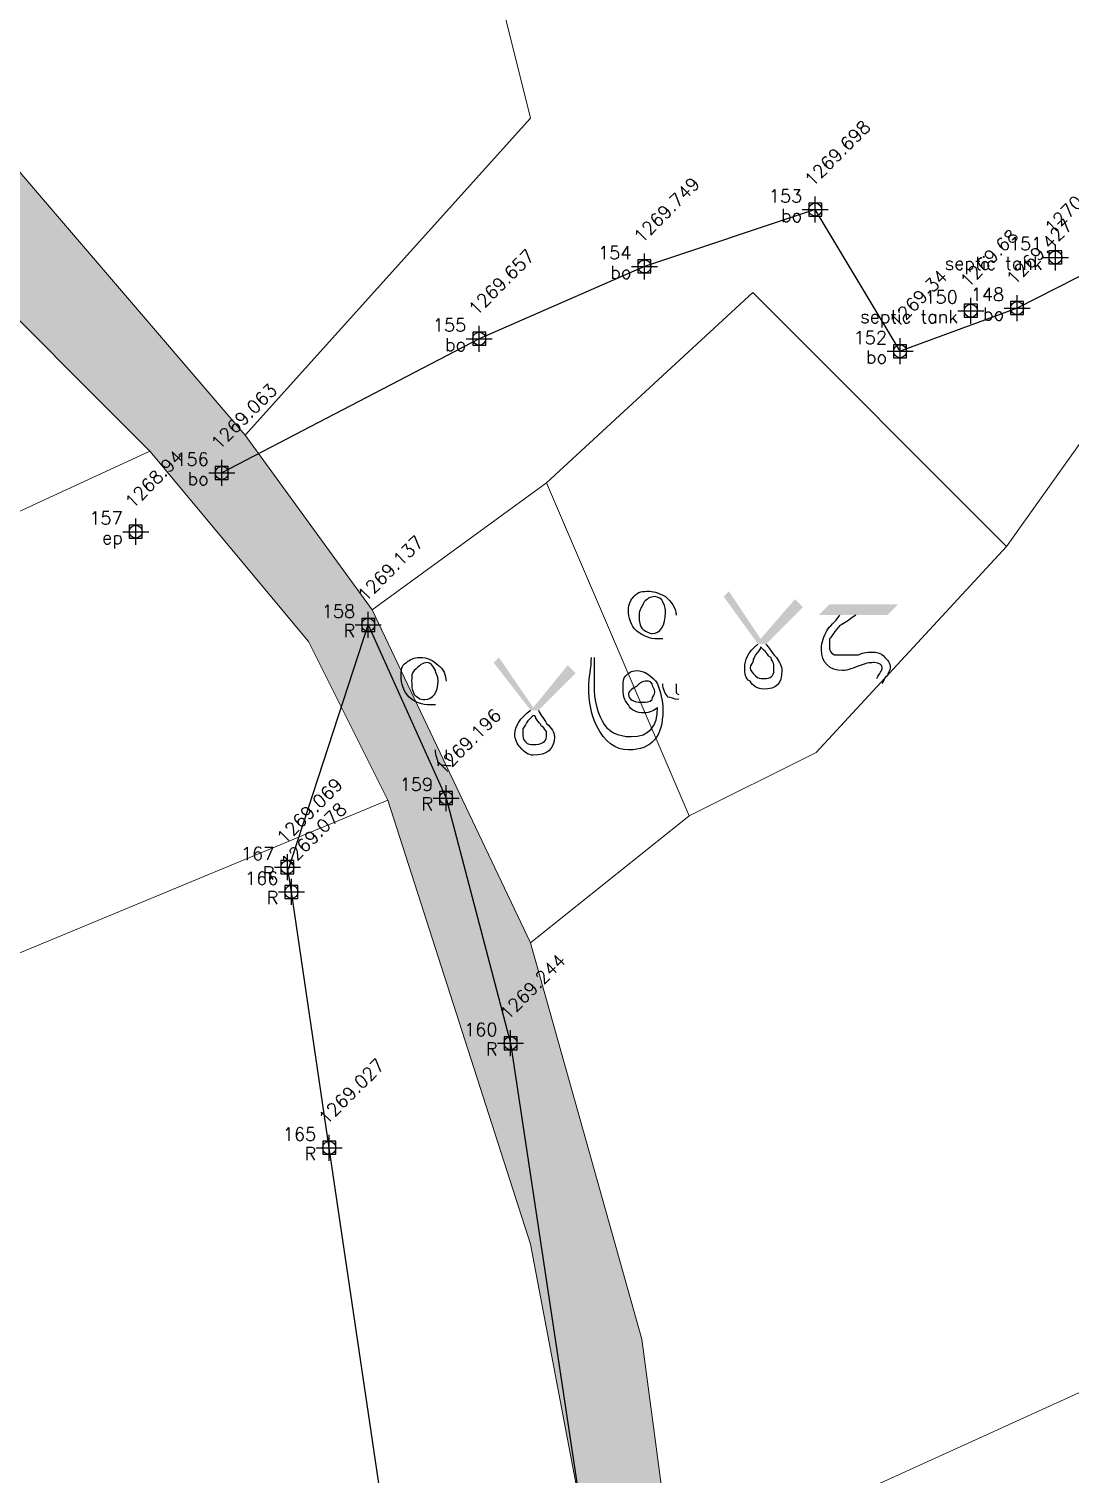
# Model space of a CAD drawing. Header units: metres. Extents: x 345912 to 349030, y 3061206 to 3061792.
# Drawn here: x 346768.41 to 346788.41, y 3061444.41 to 3061472.19 of the extents above; entities that cross this region are included whole.
import ezdxf
from ezdxf.enums import TextEntityAlignment as Align

# ---------------------------------------------------------------- set-up
doc = ezdxf.new("R2010")
doc.units = ezdxf.units.M
doc.header["$MEASUREMENT"] = 0
doc.header["$PDMODE"] = 98
doc.header["$PDSIZE"] = 0.25
for name, color, linetype in [('bo', 7, 'Continuous'), ('Boundary', 6, 'Continuous'), ('ep', 7, 'Continuous'), ('Features', 5, 'Continuous'), ('PDF4_Geometry', 7, 'Continuous'), ('PDF4_Solid Fills', 7, 'Continuous'), ('Points', 7, 'Continuous'), ('Points-ELV', 6, 'Continuous'), ('Points-NUM', 4, 'Continuous'), ('Points-TXT', 3, 'Continuous'), ('R', 1, 'Continuous'), ('septic tank', 7, 'Continuous')]:
    doc.layers.add(name, color=color, linetype=linetype)
doc.styles.add('romans', font='romans.shx')

# ---------------------------------------------------------------- blocks, each defined once
blk = doc.blocks.new('POINTS')
at = {"layer": 'Points'}
blk.add_line((0, 0), (0, 0), dxfattribs=at)
blk.add_point((0, 0), dxfattribs=at)
at = {"layer": 'Points-ELV', "style": 'romans'}
blk.add_attdef('ELEV', text='', height=1, rotation=45, dxfattribs=at).set_placement((0, 0), align=Align.BOTTOM_LEFT)
at = {"layer": 'Points-NUM', "style": 'romans'}
blk.add_attdef('PTNUM', text='', height=1, dxfattribs=at).set_placement((0, 0), align=Align.BOTTOM_RIGHT)
at = {"layer": 'Points-TXT', "style": 'romans'}
blk.add_attdef('DESC', text='', height=1, dxfattribs=at).set_placement((0, 0), align=Align.BOTTOM_RIGHT)
blk = doc.blocks.new('dh')
at = {"layer": 'Boundary'}
blk.add_lwpolyline([(346516.738, 3061347.562), (346524.534, 3061348.858), (346525.1, 3061345.528), (346527.758, 3061327.212), (346527.696, 3061312.309), (346525.966, 3061289.156), (346525.002, 3061286.964), (346523.124, 3061286.008), (346520.874, 3061285.18), (346519.244, 3061287.901), (346515.963, 3061286.81), (346512.788, 3061285.421), (346507.841, 3061282.842)], dxfattribs=at)
at = {"layer": 'R', "elevation": 1269.078}
blk.add_lwpolyline([(346509.12007, 3061275.22293), (346510.654, 3061279.921), (346512.152, 3061276.593), (346513.389, 3061271.881), (346516.723, 3061249.757)], dxfattribs=at)
at = {"layer": 'R'}
blk.add_lwpolyline([(346513.289, 3061248.921), (346511.578, 3061258.573), (346509.905, 3061269.87), (346509.179, 3061274.789), (346509.102, 3061275.264)], dxfattribs=at)
at = {"layer": 'bo', "linetype": 'Continuous'}
ref = blk.add_blockref('POINTS', (346519.244, 3061287.901, 1269.698), dxfattribs=at)
ref.add_attrib('PTNUM', '153', dxfattribs={"layer": 'Points-NUM', "height": 0.25, "style": 'romans'}).set_placement((346518.994, 3061287.9635, 1269.698), align=Align.BOTTOM_RIGHT)
ref.add_attrib('DESC', 'bo', dxfattribs={"layer": 'Points-TXT', "height": 0.25, "style": 'romans'}).set_placement((346518.994, 3061287.5885, 1269.698), align=Align.BOTTOM_RIGHT)
ref.add_attrib('ELEV', '1269.698', dxfattribs={"layer": 'Points-ELV', "height": 0.25, "rotation": 45, "style": 'romans'}).set_placement((346519.244, 3061288.276, 1269.698), align=Align.BOTTOM_LEFT)
ref = blk.add_blockref('POINTS', (346515.963, 3061286.81, 1269.749), dxfattribs=at)
ref.add_attrib('PTNUM', '154', dxfattribs={"layer": 'Points-NUM', "height": 0.25, "style": 'romans'}).set_placement((346515.713, 3061286.8725, 1269.749), align=Align.BOTTOM_RIGHT)
ref.add_attrib('DESC', 'bo', dxfattribs={"layer": 'Points-TXT', "height": 0.25, "style": 'romans'}).set_placement((346515.713, 3061286.4975, 1269.749), align=Align.BOTTOM_RIGHT)
ref.add_attrib('ELEV', '1269.749', dxfattribs={"layer": 'Points-ELV', "height": 0.25, "rotation": 45, "style": 'romans'}).set_placement((346515.963, 3061287.185, 1269.749), align=Align.BOTTOM_LEFT)
ref = blk.add_blockref('POINTS', (346523.124, 3061286.008, 1269.427), dxfattribs=at)
ref.add_attrib('PTNUM', '148', dxfattribs={"layer": 'Points-NUM', "height": 0.25, "style": 'romans'}).set_placement((346522.874, 3061286.0705, 1269.427), align=Align.BOTTOM_RIGHT)
ref.add_attrib('DESC', 'bo', dxfattribs={"layer": 'Points-TXT', "height": 0.25, "style": 'romans'}).set_placement((346522.874, 3061285.6955, 1269.427), align=Align.BOTTOM_RIGHT)
ref.add_attrib('ELEV', '1269.427', dxfattribs={"layer": 'Points-ELV', "height": 0.25, "rotation": 45, "style": 'romans'}).set_placement((346523.124, 3061286.383, 1269.427), align=Align.BOTTOM_LEFT)
ref = blk.add_blockref('POINTS', (346512.788, 3061285.421, 1269.657), dxfattribs=at)
ref.add_attrib('PTNUM', '155', dxfattribs={"layer": 'Points-NUM', "height": 0.25, "style": 'romans'}).set_placement((346512.538, 3061285.4835, 1269.657), align=Align.BOTTOM_RIGHT)
ref.add_attrib('DESC', 'bo', dxfattribs={"layer": 'Points-TXT', "height": 0.25, "style": 'romans'}).set_placement((346512.538, 3061285.1085, 1269.657), align=Align.BOTTOM_RIGHT)
ref.add_attrib('ELEV', '1269.657', dxfattribs={"layer": 'Points-ELV', "height": 0.25, "rotation": 45, "style": 'romans'}).set_placement((346512.788, 3061285.796, 1269.657), align=Align.BOTTOM_LEFT)
ref = blk.add_blockref('POINTS', (346520.874, 3061285.18, 1269.34), dxfattribs=at)
ref.add_attrib('PTNUM', '152', dxfattribs={"layer": 'Points-NUM', "height": 0.25, "style": 'romans'}).set_placement((346520.624, 3061285.2425, 1269.34), align=Align.BOTTOM_RIGHT)
ref.add_attrib('DESC', 'bo', dxfattribs={"layer": 'Points-TXT', "height": 0.25, "style": 'romans'}).set_placement((346520.624, 3061284.8675, 1269.34), align=Align.BOTTOM_RIGHT)
ref.add_attrib('ELEV', '1269.34', dxfattribs={"layer": 'Points-ELV', "height": 0.25, "rotation": 45, "style": 'romans'}).set_placement((346520.874, 3061285.555, 1269.34), align=Align.BOTTOM_LEFT)
ref = blk.add_blockref('POINTS', (346507.841, 3061282.842, 1269.063), dxfattribs=at)
ref.add_attrib('PTNUM', '156', dxfattribs={"layer": 'Points-NUM', "height": 0.25, "style": 'romans'}).set_placement((346507.591, 3061282.9045, 1269.063), align=Align.BOTTOM_RIGHT)
ref.add_attrib('DESC', 'bo', dxfattribs={"layer": 'Points-TXT', "height": 0.25, "style": 'romans'}).set_placement((346507.591, 3061282.5295, 1269.063), align=Align.BOTTOM_RIGHT)
ref.add_attrib('ELEV', '1269.063', dxfattribs={"layer": 'Points-ELV', "height": 0.25, "rotation": 45, "style": 'romans'}).set_placement((346507.841, 3061283.217, 1269.063), align=Align.BOTTOM_LEFT)
at = {"layer": 'ep', "linetype": 'Continuous'}
ref = blk.add_blockref('POINTS', (346506.187, 3061281.712, 1268.94), dxfattribs=at)
ref.add_attrib('PTNUM', '157', dxfattribs={"layer": 'Points-NUM', "height": 0.25, "style": 'romans'}).set_placement((346505.937, 3061281.7745, 1268.94), align=Align.BOTTOM_RIGHT)
ref.add_attrib('DESC', 'ep', dxfattribs={"layer": 'Points-TXT', "height": 0.25, "style": 'romans'}).set_placement((346505.937, 3061281.3995, 1268.94), align=Align.BOTTOM_RIGHT)
ref.add_attrib('ELEV', '1268.94', dxfattribs={"layer": 'Points-ELV', "height": 0.25, "rotation": 45, "style": 'romans'}).set_placement((346506.187, 3061282.087, 1268.94), align=Align.BOTTOM_LEFT)
at = {"layer": 'R', "linetype": 'Continuous'}
ref = blk.add_blockref('POINTS', (346510.654, 3061279.921, 1269.137), dxfattribs=at)
ref.add_attrib('PTNUM', '158', dxfattribs={"layer": 'Points-NUM', "height": 0.25, "style": 'romans'}).set_placement((346510.404, 3061279.9835, 1269.137), align=Align.BOTTOM_RIGHT)
ref.add_attrib('DESC', 'R', dxfattribs={"layer": 'Points-TXT', "height": 0.25, "style": 'romans'}).set_placement((346510.404, 3061279.6085, 1269.137), align=Align.BOTTOM_RIGHT)
ref.add_attrib('ELEV', '1269.137', dxfattribs={"layer": 'Points-ELV', "height": 0.25, "rotation": 45, "style": 'romans'}).set_placement((346510.654, 3061280.296, 1269.137), align=Align.BOTTOM_LEFT)
ref = blk.add_blockref('POINTS', (346512.152, 3061276.593, 1269.196), dxfattribs=at)
ref.add_attrib('PTNUM', '159', dxfattribs={"layer": 'Points-NUM', "height": 0.25, "style": 'romans'}).set_placement((346511.902, 3061276.6555, 1269.196), align=Align.BOTTOM_RIGHT)
ref.add_attrib('DESC', 'R', dxfattribs={"layer": 'Points-TXT', "height": 0.25, "style": 'romans'}).set_placement((346511.902, 3061276.2805, 1269.196), align=Align.BOTTOM_RIGHT)
ref.add_attrib('ELEV', '1269.196', dxfattribs={"layer": 'Points-ELV', "height": 0.25, "rotation": 45, "style": 'romans'}).set_placement((346512.152, 3061276.968, 1269.196), align=Align.BOTTOM_LEFT)
ref = blk.add_blockref('POINTS', (346509.102, 3061275.264, 1269.069), dxfattribs=at)
ref.add_attrib('PTNUM', '167', dxfattribs={"layer": 'Points-NUM', "height": 0.25, "style": 'romans'}).set_placement((346508.852, 3061275.3265, 1269.069), align=Align.BOTTOM_RIGHT)
ref.add_attrib('DESC', 'R', dxfattribs={"layer": 'Points-TXT', "height": 0.25, "style": 'romans'}).set_placement((346508.852, 3061274.9515, 1269.069), align=Align.BOTTOM_RIGHT)
ref.add_attrib('ELEV', '1269.069', dxfattribs={"layer": 'Points-ELV', "height": 0.25, "rotation": 45, "style": 'romans'}).set_placement((346509.102, 3061275.639, 1269.069), align=Align.BOTTOM_LEFT)
ref = blk.add_blockref('POINTS', (346509.179, 3061274.789, 1269.078), dxfattribs=at)
ref.add_attrib('PTNUM', '166', dxfattribs={"layer": 'Points-NUM', "height": 0.25, "style": 'romans'}).set_placement((346508.929, 3061274.8515, 1269.078), align=Align.BOTTOM_RIGHT)
ref.add_attrib('DESC', 'R', dxfattribs={"layer": 'Points-TXT', "height": 0.25, "style": 'romans'}).set_placement((346508.929, 3061274.4765, 1269.078), align=Align.BOTTOM_RIGHT)
ref.add_attrib('ELEV', '1269.078', dxfattribs={"layer": 'Points-ELV', "height": 0.25, "rotation": 45, "style": 'romans'}).set_placement((346509.179, 3061275.164, 1269.078), align=Align.BOTTOM_LEFT)
ref = blk.add_blockref('POINTS', (346513.389, 3061271.881, 1269.244), dxfattribs=at)
ref.add_attrib('PTNUM', '160', dxfattribs={"layer": 'Points-NUM', "height": 0.25, "style": 'romans'}).set_placement((346513.139, 3061271.9435, 1269.244), align=Align.BOTTOM_RIGHT)
ref.add_attrib('DESC', 'R', dxfattribs={"layer": 'Points-TXT', "height": 0.25, "style": 'romans'}).set_placement((346513.139, 3061271.5685, 1269.244), align=Align.BOTTOM_RIGHT)
ref.add_attrib('ELEV', '1269.244', dxfattribs={"layer": 'Points-ELV', "height": 0.25, "rotation": 45, "style": 'romans'}).set_placement((346513.389, 3061272.256, 1269.244), align=Align.BOTTOM_LEFT)
ref = blk.add_blockref('POINTS', (346509.905, 3061269.87, 1269.027), dxfattribs=at)
ref.add_attrib('PTNUM', '165', dxfattribs={"layer": 'Points-NUM', "height": 0.25, "style": 'romans'}).set_placement((346509.655, 3061269.9325, 1269.027), align=Align.BOTTOM_RIGHT)
ref.add_attrib('DESC', 'R', dxfattribs={"layer": 'Points-TXT', "height": 0.25, "style": 'romans'}).set_placement((346509.655, 3061269.5575, 1269.027), align=Align.BOTTOM_RIGHT)
ref.add_attrib('ELEV', '1269.027', dxfattribs={"layer": 'Points-ELV', "height": 0.25, "rotation": 45, "style": 'romans'}).set_placement((346509.905, 3061270.245, 1269.027), align=Align.BOTTOM_LEFT)
at = {"layer": 'septic tank', "linetype": 'Continuous'}
ref = blk.add_blockref('POINTS', (346523.858, 3061286.984, 1270.091), dxfattribs=at)
ref.add_attrib('PTNUM', '151', dxfattribs={"layer": 'Points-NUM', "height": 0.25, "style": 'romans'}).set_placement((346523.608, 3061287.0465, 1270.091), align=Align.BOTTOM_RIGHT)
ref.add_attrib('DESC', 'septic tank', dxfattribs={"layer": 'Points-TXT', "height": 0.25, "style": 'romans'}).set_placement((346523.608, 3061286.6715, 1270.091), align=Align.BOTTOM_RIGHT)
ref.add_attrib('ELEV', '1270.091', dxfattribs={"layer": 'Points-ELV', "height": 0.25, "rotation": 45, "style": 'romans'}).set_placement((346523.858, 3061287.359, 1270.091), align=Align.BOTTOM_LEFT)
ref = blk.add_blockref('POINTS', (346522.234, 3061285.959, 1269.68), dxfattribs=at)
ref.add_attrib('PTNUM', '150', dxfattribs={"layer": 'Points-NUM', "height": 0.25, "style": 'romans'}).set_placement((346521.984, 3061286.0215, 1269.68), align=Align.BOTTOM_RIGHT)
ref.add_attrib('DESC', 'septic tank', dxfattribs={"layer": 'Points-TXT', "height": 0.25, "style": 'romans'}).set_placement((346521.984, 3061285.6465, 1269.68), align=Align.BOTTOM_RIGHT)
ref.add_attrib('ELEV', '1269.68', dxfattribs={"layer": 'Points-ELV', "height": 0.25, "rotation": 45, "style": 'romans'}).set_placement((346522.234, 3061286.334, 1269.68), align=Align.BOTTOM_LEFT)

msp = doc.modelspace()

# ---------------------------------------------------------------- hatches: boundary and pattern name
at = {"layer": 'PDF4_Solid Fills', "true_color": 0xc3c3c3, "transparency": 33554531}
h = msp.add_hatch(color=9, dxfattribs=at)
h.paths.add_polyline_path([(346861.86867, 3061355.56042), (346855.77267, 3061355.25562), (346854.85827, 3061364.39962), (346853.94387, 3061369.58122), (346859.73507, 3061370.80042), (346860.03987, 3061370.80042), (346860.95427, 3061365.61882), (346861.25907, 3061361.65642)], flags=0)
h.paths.add_polyline_path([(346864.00227, 3061332.39562), (346857.60147, 3061332.09083), (346856.68707, 3061342.14922), (346863.08787, 3061342.14922)], flags=0)
h.paths.add_polyline_path([(346838.09427, 3061366.83802), (346831.99827, 3061365.61882), (346831.08387, 3061365.31402), (346823.46387, 3061364.09482), (346814.01507, 3061362.26602), (346813.71028, 3061362.26602), (346791.45988, 3061357.99882), (346792.37427, 3061364.09482), (346811.27187, 3061367.75243), (346820.72067, 3061369.27642), (346829.55987, 3061371.10522), (346838.70387, 3061372.62922)], flags=0)
h.paths.add_polyline_path([(346867.65987, 3061372.32442), (346864.30707, 3061371.71482), (346864.30707, 3061372.01962), (346864.00227, 3061374.76282), (346867.35507, 3061375.37243)], flags=0)
h.paths.add_polyline_path([(346853.94387, 3061369.58122), (346845.71427, 3061368.05722), (346845.40947, 3061368.05722), (346845.10467, 3061368.05722), (346844.49507, 3061367.75243), (346838.09427, 3061366.83802), (346838.70387, 3061372.62922), (346849.06707, 3061374.76282), (346849.37187, 3061374.76282), (346849.67667, 3061375.06762), (346849.98147, 3061375.06762), (346850.28627, 3061375.06762), (346852.72467, 3061375.67722)], flags=0)
h.paths.add_polyline_path([(346859.73507, 3061370.80042), (346853.94387, 3061369.58122), (346852.72467, 3061375.67722), (346856.99187, 3061376.59162), (346858.82067, 3061376.89642), (346859.43027, 3061371.10522)], flags=0)
h.paths.add_polyline_path([(346864.00227, 3061374.76282), (346864.30707, 3061372.01962), (346864.30707, 3061371.71482), (346859.73507, 3061370.80042), (346859.43027, 3061371.10522), (346858.82067, 3061376.89642), (346860.95427, 3061377.20123), (346863.69747, 3061377.50603), (346863.69747, 3061376.89642)], flags=0)
h.paths.add_polyline_path([(346867.35507, 3061375.37243), (346864.00227, 3061374.76282), (346863.69747, 3061376.89642), (346863.69747, 3061377.50603), (346867.05027, 3061378.11562)], flags=0)
h.paths.add_polyline_path([(346956.05188, 3061317.15562), (346955.13748, 3061318.37482), (346952.39427, 3061320.81322), (346949.95587, 3061321.11802), (346943.85987, 3061323.25162), (346934.71587, 3061325.99482), (346928.01028, 3061327.51882), (346922.82867, 3061327.51882), (346919.78067, 3061327.21402), (346917.64707, 3061326.29962), (346909.41747, 3061322.03243), (346903.32147, 3061317.76522), (346901.18787, 3061317.15562), (346787.49747, 3061317.15562), (346787.19267, 3061318.37482), (346787.19267, 3061320.50842), (346788.10707, 3061333.91962), (346788.41187, 3061335.74842), (346788.41187, 3061342.14922), (346788.71668, 3061350.37882), (346789.63107, 3061357.08442), (346790.54547, 3061360.74202), (346790.54547, 3061366.22842), (346791.45988, 3061369.58122), (346794.50787, 3061379.03002), (346793.89827, 3061382.07802), (346793.59348, 3061382.99243), (346790.54547, 3061391.83162), (346787.19267, 3061402.80443), (346782.92547, 3061416.52042), (346782.92547, 3061419.87322), (346782.92547, 3061427.18843), (346780.18227, 3061437.55162), (346778.04867, 3061448.82923), (346775.30547, 3061457.36363), (346773.78147, 3061460.41162), (346770.73347, 3061464.06923), (346767.07587, 3061467.72682), (346763.11347, 3061473.51802), (346756.40787, 3061482.66203), (346754.88388, 3061486.31962), (346748.78787, 3061488.45322), (346744.82547, 3061489.36763), (346745.73987, 3061490.58682), (346754.57907, 3061487.84363), (346755.18867, 3061488.75802), (346754.57907, 3061494.24442), (346751.22627, 3061506.13162), (346747.56867, 3061512.83722), (346749.39748, 3061514.05643), (346753.35987, 3061506.43643), (346754.57907, 3061501.86442), (346756.71267, 3061492.72042), (346757.32227, 3061484.79563), (346760.37028, 3061481.13802), (346761.89427, 3061478.39483), (346767.07587, 3061470.77483), (346772.56227, 3061464.37402), (346775.00067, 3061461.02123), (346778.04867, 3061454.62042), (346780.18227, 3061447.00042), (346780.79187, 3061442.42843), (346784.44948, 3061428.10282), (346785.05907, 3061419.87322), (346785.36387, 3061417.13002), (346789.93587, 3061400.67083), (346795.11747, 3061386.04042), (346796.03187, 3061382.07802), (346795.42227, 3061375.67722), (346792.67907, 3061367.14282), (346792.37427, 3061364.09482), (346791.45988, 3061357.99882), (346791.15507, 3061353.73162), (346790.24067, 3061345.19722), (346789.93587, 3061333.61482), (346789.93587, 3061332.70042), (346789.63107, 3061331.48123), (346789.32628, 3061325.69002), (346789.02147, 3061321.42283), (346789.32628, 3061318.98443), (346789.63107, 3061317.15562), (346895.09187, 3061317.15562), (346896.00627, 3061317.46042), (346900.57827, 3061318.67962), (346905.45507, 3061320.81322), (346908.80787, 3061323.25162), (346916.12308, 3061327.21402), (346916.73267, 3061327.51882), (346917.64707, 3061327.82362), (346920.69507, 3061328.73802), (346927.70547, 3061328.73802), (346936.23988, 3061326.90923), (346946.29828, 3061324.16603), (346948.12707, 3061323.25162), (346949.04147, 3061322.94682), (346955.13748, 3061320.50842), (346957.57587, 3061318.37482), (346957.88067, 3061318.07002), (346958.49028, 3061317.15562)], flags=0)
h.paths.add_polyline_path([(346863.08787, 3061342.14922), (346856.68707, 3061342.14922), (346855.77267, 3061355.25562), (346861.86867, 3061355.56042), (346862.17347, 3061353.73162), (346862.78307, 3061343.97802)], flags=0)
h = msp.add_hatch(color=9, dxfattribs=at)
h.paths.add_polyline_path([(346861.86867, 3061355.56042), (346855.77267, 3061355.25562), (346854.85827, 3061364.39962), (346853.94387, 3061369.58122), (346859.73507, 3061370.80042), (346860.03987, 3061370.80042), (346860.95427, 3061365.61882), (346861.25907, 3061361.65642)], flags=0)
h.paths.add_polyline_path([(346864.00227, 3061332.39562), (346857.60147, 3061332.09083), (346856.68707, 3061342.14922), (346863.08787, 3061342.14922)], flags=0)
h.paths.add_polyline_path([(346838.09427, 3061366.83802), (346831.99827, 3061365.61882), (346831.08387, 3061365.31402), (346823.46387, 3061364.09482), (346814.01507, 3061362.26602), (346813.71028, 3061362.26602), (346791.45988, 3061357.99882), (346792.37427, 3061364.09482), (346811.27187, 3061367.75243), (346820.72067, 3061369.27642), (346829.55987, 3061371.10522), (346838.70387, 3061372.62922)], flags=0)
h.paths.add_polyline_path([(346867.65987, 3061372.32442), (346864.30707, 3061371.71482), (346864.30707, 3061372.01962), (346864.00227, 3061374.76282), (346867.35507, 3061375.37243)], flags=0)
h.paths.add_polyline_path([(346853.94387, 3061369.58122), (346845.71427, 3061368.05722), (346845.40947, 3061368.05722), (346845.10467, 3061368.05722), (346844.49507, 3061367.75243), (346838.09427, 3061366.83802), (346838.70387, 3061372.62922), (346849.06707, 3061374.76282), (346849.37187, 3061374.76282), (346849.67667, 3061375.06762), (346849.98147, 3061375.06762), (346850.28627, 3061375.06762), (346852.72467, 3061375.67722)], flags=0)
h.paths.add_polyline_path([(346859.73507, 3061370.80042), (346853.94387, 3061369.58122), (346852.72467, 3061375.67722), (346856.99187, 3061376.59162), (346858.82067, 3061376.89642), (346859.43027, 3061371.10522)], flags=0)
h.paths.add_polyline_path([(346864.00227, 3061374.76282), (346864.30707, 3061372.01962), (346864.30707, 3061371.71482), (346859.73507, 3061370.80042), (346859.43027, 3061371.10522), (346858.82067, 3061376.89642), (346860.95427, 3061377.20123), (346863.69747, 3061377.50603), (346863.69747, 3061376.89642)], flags=0)
h.paths.add_polyline_path([(346867.35507, 3061375.37243), (346864.00227, 3061374.76282), (346863.69747, 3061376.89642), (346863.69747, 3061377.50603), (346867.05027, 3061378.11562)], flags=0)
h.paths.add_polyline_path([(346956.05188, 3061317.15562), (346955.13748, 3061318.37482), (346952.39427, 3061320.81322), (346949.95587, 3061321.11802), (346943.85987, 3061323.25162), (346934.71587, 3061325.99482), (346928.01028, 3061327.51882), (346922.82867, 3061327.51882), (346919.78067, 3061327.21402), (346917.64707, 3061326.29962), (346909.41747, 3061322.03243), (346903.32147, 3061317.76522), (346901.18787, 3061317.15562), (346787.49747, 3061317.15562), (346787.19267, 3061318.37482), (346787.19267, 3061320.50842), (346788.10707, 3061333.91962), (346788.41187, 3061335.74842), (346788.41187, 3061342.14922), (346788.71668, 3061350.37882), (346789.63107, 3061357.08442), (346790.54547, 3061360.74202), (346790.54547, 3061366.22842), (346791.45988, 3061369.58122), (346794.50787, 3061379.03002), (346793.89827, 3061382.07802), (346793.59348, 3061382.99243), (346790.54547, 3061391.83162), (346787.19267, 3061402.80443), (346782.92547, 3061416.52042), (346782.92547, 3061419.87322), (346782.92547, 3061427.18843), (346780.18227, 3061437.55162), (346778.04867, 3061448.82923), (346775.30547, 3061457.36363), (346773.78147, 3061460.41162), (346770.73347, 3061464.06923), (346767.07587, 3061467.72682), (346763.11347, 3061473.51802), (346756.40787, 3061482.66203), (346754.88388, 3061486.31962), (346748.78787, 3061488.45322), (346744.82547, 3061489.36763), (346745.73987, 3061490.58682), (346754.57907, 3061487.84363), (346755.18867, 3061488.75802), (346754.57907, 3061494.24442), (346751.22627, 3061506.13162), (346747.56867, 3061512.83722), (346749.39748, 3061514.05643), (346753.35987, 3061506.43643), (346754.57907, 3061501.86442), (346756.71267, 3061492.72042), (346757.32227, 3061484.79563), (346760.37028, 3061481.13802), (346761.89427, 3061478.39483), (346767.07587, 3061470.77483), (346772.56227, 3061464.37402), (346775.00067, 3061461.02123), (346778.04867, 3061454.62042), (346780.18227, 3061447.00042), (346780.79187, 3061442.42843), (346784.44948, 3061428.10282), (346785.05907, 3061419.87322), (346785.36387, 3061417.13002), (346789.93587, 3061400.67083), (346795.11747, 3061386.04042), (346796.03187, 3061382.07802), (346795.42227, 3061375.67722), (346792.67907, 3061367.14282), (346792.37427, 3061364.09482), (346791.45988, 3061357.99882), (346791.15507, 3061353.73162), (346790.24067, 3061345.19722), (346789.93587, 3061333.61482), (346789.93587, 3061332.70042), (346789.63107, 3061331.48123), (346789.32628, 3061325.69002), (346789.02147, 3061321.42283), (346789.32628, 3061318.98443), (346789.63107, 3061317.15562), (346895.09187, 3061317.15562), (346896.00627, 3061317.46042), (346900.57827, 3061318.67962), (346905.45507, 3061320.81322), (346908.80787, 3061323.25162), (346916.12308, 3061327.21402), (346916.73267, 3061327.51882), (346917.64707, 3061327.82362), (346920.69507, 3061328.73802), (346927.70547, 3061328.73802), (346936.23988, 3061326.90923), (346946.29828, 3061324.16603), (346948.12707, 3061323.25162), (346949.04147, 3061322.94682), (346955.13748, 3061320.50842), (346957.57587, 3061318.37482), (346957.88067, 3061318.07002), (346958.49028, 3061317.15562)], flags=0)
h.paths.add_polyline_path([(346863.08787, 3061342.14922), (346856.68707, 3061342.14922), (346855.77267, 3061355.25562), (346861.86867, 3061355.56042), (346862.17347, 3061353.73162), (346862.78307, 3061343.97802)], flags=0)
at = {"layer": 'PDF4_Solid Fills', "transparency": 33554559}
h = msp.add_hatch(color=256, dxfattribs=at)
h.paths.add_polyline_path([(346780.84267, 3061460.91963), (346780.84267, 3061459.59883)], flags=0)
h.paths.add_polyline_path([(346780.89347, 3061459.39563), (346780.89347, 3061459.29403)], flags=0)
h.paths.add_polyline_path([(346782.41747, 3061460.36083), (346781.75707, 3061461.27523), (346781.85867, 3061461.37683), (346782.46827, 3061460.46243), (346783.12867, 3061461.22443), (346783.28107, 3061461.07203), (346782.56987, 3061460.36083)], flags=0)
h.paths.add_polyline_path([(346783.99227, 3061460.91963), (346783.58587, 3061460.91963), (346783.78907, 3061461.12283), (346785.10987, 3061461.12283), (346784.90667, 3061460.91963), (346784.29707, 3061460.91963)], flags=0)
h.paths.add_polyline_path([(346784.80507, 3061459.59883), (346784.70347, 3061459.70043)], flags=0)
h = msp.add_hatch(color=256, dxfattribs=at)
h.paths.add_polyline_path([(346776.42308, 3061459.64963), (346776.42308, 3061458.32883)], flags=0)
h.paths.add_polyline_path([(346776.52468, 3061458.12563), (346776.52468, 3061458.02403)], flags=0)
h.paths.add_polyline_path([(346778.04868, 3061459.09083), (346777.33748, 3061460.00523), (346777.43908, 3061460.10683), (346778.09948, 3061459.14163), (346778.75988, 3061459.95443), (346778.91228, 3061459.80203), (346778.20108, 3061459.09083)], flags=0)
h.paths.add_polyline_path([(346779.21708, 3061460.10683), (346779.26788, 3061460.10683)], flags=0)
h.paths.add_polyline_path([(346780.48708, 3061459.14163), (346780.48708, 3061459.14163)], flags=0)

# ---------------------------------------------------------------- linework, layer by layer
at = {"layer": 'PDF4_Geometry', "lineweight": 9}
for points in [[(346792.06947, 3061466.50764), (346788.71668, 3061464.37403), (346787.19267, 3061462.24043), (346782.31587, 3061467.11723), (346778.35348, 3061463.45963), (346775.00068, 3061461.02124), (346772.56227, 3061464.37403), (346778.04867, 3061470.47003), (346776.21988, 3061477.78523), (346774.39108, 3061480.22363), (346770.42868, 3061490.28204), (346771.03828, 3061496.07323), (346774.69587, 3061509.17963), (346777.43907, 3061525.33403), (346790.24068, 3061530.21083), (346792.06947, 3061519.84763), (346793.28867, 3061504.30283), (346793.59348, 3061500.34043), (346792.06947, 3061484.49083)], [(346792.06947, 3061466.50764), (346788.71668, 3061464.37403), (346787.19267, 3061462.24043), (346782.31587, 3061467.11723), (346778.35348, 3061463.45963), (346775.00068, 3061461.02124), (346772.56227, 3061464.37403), (346778.04867, 3061470.47003), (346776.21988, 3061477.78523), (346774.39108, 3061480.22363), (346770.42868, 3061490.28204), (346771.03828, 3061496.07323), (346774.69587, 3061509.17963), (346777.43907, 3061525.33403), (346790.24068, 3061530.21083), (346792.06947, 3061519.84763), (346793.28867, 3061504.30283), (346793.59348, 3061500.34043), (346792.06947, 3061484.49083)], [(346772.56227, 3061464.37403), (346767.07588, 3061470.77484), (346761.89428, 3061478.39484), (346760.37028, 3061481.13803), (346757.32228, 3061484.79564), (346756.71268, 3061492.72043), (346754.57908, 3061501.86443), (346753.35988, 3061506.43643), (346749.39748, 3061514.05643), (346777.43907, 3061525.33403), (346774.69587, 3061509.17963), (346771.03828, 3061496.07323), (346770.42868, 3061490.28204), (346774.39108, 3061480.22363), (346776.21988, 3061477.78523), (346778.04867, 3061470.47003)], [(346772.56227, 3061464.37403), (346767.07588, 3061470.77484), (346761.89428, 3061478.39484), (346760.37028, 3061481.13803), (346757.32228, 3061484.79564), (346756.71268, 3061492.72043), (346754.57908, 3061501.86443), (346753.35988, 3061506.43643), (346749.39748, 3061514.05643), (346777.43907, 3061525.33403), (346774.69587, 3061509.17963), (346771.03828, 3061496.07323), (346770.42868, 3061490.28204), (346774.39108, 3061480.22363), (346776.21988, 3061477.78523), (346778.04867, 3061470.47003)], [(346770.73348, 3061464.06923), (346762.80868, 3061460.41163), (346756.71268, 3061458.27803), (346752.44548, 3061463.45963), (346755.49348, 3061466.50764), (346758.54148, 3061471.07963), (346756.10308, 3061480.52844), (346756.40788, 3061482.66204), (346763.11348, 3061473.51803), (346767.07588, 3061467.72683)], [(346770.73348, 3061464.06923), (346762.80868, 3061460.41163), (346756.71268, 3061458.27803), (346752.44548, 3061463.45963), (346755.49348, 3061466.50764), (346758.54148, 3061471.07963), (346756.10308, 3061480.52844), (346756.40788, 3061482.66204), (346763.11348, 3061473.51803), (346767.07588, 3061467.72683)], [(346787.19267, 3061462.24043), (346783.53508, 3061458.27803), (346781.09668, 3061457.05883), (346778.35348, 3061463.45963), (346782.31587, 3061467.11723)], [(346787.19267, 3061462.24043), (346783.53508, 3061458.27803), (346781.09668, 3061457.05883), (346778.35348, 3061463.45963), (346782.31587, 3061467.11723)], [(346813.71028, 3061465.89803), (346814.31988, 3061461.02124), (346814.01507, 3061452.48683), (346813.10067, 3061450.96283), (346808.22388, 3061453.09643), (346805.78547, 3061454.01083), (346790.85028, 3061447.00043), (346780.79188, 3061442.42844), (346780.18227, 3061447.00043), (346778.04867, 3061454.62043), (346781.09668, 3061457.05883), (346783.53508, 3061458.27803), (346787.19267, 3061462.24043), (346788.71668, 3061464.37403), (346792.06947, 3061466.50764), (346793.59348, 3061465.89803), (346805.48068, 3061465.59323)], [(346813.71028, 3061465.89803), (346814.31988, 3061461.02124), (346814.01507, 3061452.48683), (346813.10067, 3061450.96283), (346808.22388, 3061453.09643), (346805.78547, 3061454.01083), (346790.85028, 3061447.00043), (346780.79188, 3061442.42844), (346780.18227, 3061447.00043), (346778.04867, 3061454.62043), (346781.09668, 3061457.05883), (346783.53508, 3061458.27803), (346787.19267, 3061462.24043), (346788.71668, 3061464.37403), (346792.06947, 3061466.50764), (346793.59348, 3061465.89803), (346805.48068, 3061465.59323)], [(346775.30547, 3061457.36363), (346759.15108, 3061450.65803), (346756.71268, 3061458.27803), (346762.80868, 3061460.41163), (346770.73348, 3061464.06923), (346773.78148, 3061460.41163)], [(346775.30547, 3061457.36363), (346759.15108, 3061450.65803), (346756.71268, 3061458.27803), (346762.80868, 3061460.41163), (346770.73348, 3061464.06923), (346773.78148, 3061460.41163)], [(346781.09668, 3061457.05883), (346778.04867, 3061454.62043), (346775.00068, 3061461.02124), (346778.35348, 3061463.45963)], [(346781.09668, 3061457.05883), (346778.04867, 3061454.62043), (346775.00068, 3061461.02124), (346778.35348, 3061463.45963)], [(346782.92547, 3061419.87322), (346771.34308, 3061417.73963), (346767.38068, 3061416.52042), (346764.02788, 3061416.21564), (346764.02788, 3061417.43483), (346762.19908, 3061424.44523), (346759.15108, 3061450.65803), (346775.30547, 3061457.36363), (346778.04867, 3061448.82923), (346780.18227, 3061437.55163), (346782.92547, 3061427.18844)], [(346782.92547, 3061419.87322), (346771.34308, 3061417.73963), (346767.38068, 3061416.52042), (346764.02788, 3061416.21564), (346764.02788, 3061417.43483), (346762.19908, 3061424.44523), (346759.15108, 3061450.65803), (346775.30547, 3061457.36363), (346778.04867, 3061448.82923), (346780.18227, 3061437.55163), (346782.92547, 3061427.18844)], [(346813.10067, 3061450.96283), (346814.31988, 3061443.34283), (346798.77508, 3061435.41803), (346788.41188, 3061429.62683), (346784.44947, 3061428.10284), (346780.79188, 3061442.42844), (346790.85028, 3061447.00043), (346805.78547, 3061454.01083), (346808.22388, 3061453.09643)], [(346813.10067, 3061450.96283), (346814.31988, 3061443.34283), (346798.77508, 3061435.41803), (346788.41188, 3061429.62683), (346784.44947, 3061428.10284), (346780.79188, 3061442.42844), (346790.85028, 3061447.00043), (346805.78547, 3061454.01083), (346808.22388, 3061453.09643)]]:
    msp.add_lwpolyline(points, close=True, dxfattribs=at)
for points in [[(346780.18227, 3061437.55162), (346778.04867, 3061448.82923), (346775.30547, 3061457.36363), (346773.78147, 3061460.41162), (346770.73347, 3061464.06923), (346767.07587, 3061467.72682), (346763.11347, 3061473.51802), (346756.40787, 3061482.66203), (346754.88388, 3061486.31962), (346748.78787, 3061488.45322), (346744.82547, 3061489.36763), (346745.73987, 3061490.58682), (346754.57907, 3061487.84363), (346755.18867, 3061488.75802), (346754.57907, 3061494.24442), (346751.22627, 3061506.13162)], [(346780.18227, 3061437.55162), (346778.04867, 3061448.82923), (346775.30547, 3061457.36363), (346773.78147, 3061460.41162), (346770.73347, 3061464.06923), (346767.07587, 3061467.72682), (346763.11347, 3061473.51802), (346756.40787, 3061482.66203), (346754.88388, 3061486.31962), (346748.78787, 3061488.45322), (346744.82547, 3061489.36763), (346745.73987, 3061490.58682), (346754.57907, 3061487.84363), (346755.18867, 3061488.75802), (346754.57907, 3061494.24442), (346751.22627, 3061506.13162)], [(346754.57907, 3061501.86442), (346756.71267, 3061492.72042), (346757.32227, 3061484.79563), (346760.37028, 3061481.13802), (346761.89427, 3061478.39483), (346767.07587, 3061470.77483), (346772.56227, 3061464.37402), (346775.00067, 3061461.02123), (346778.04867, 3061454.62042), (346780.18227, 3061447.00042), (346780.79187, 3061442.42843)], [(346754.57907, 3061501.86442), (346756.71267, 3061492.72042), (346757.32227, 3061484.79563), (346760.37028, 3061481.13802), (346761.89427, 3061478.39483), (346767.07587, 3061470.77483), (346772.56227, 3061464.37402), (346775.00067, 3061461.02123), (346778.04867, 3061454.62042), (346780.18227, 3061447.00042), (346780.79187, 3061442.42843)]]:
    msp.add_lwpolyline(points, dxfattribs=at)
at = {"layer": 'PDF4_Geometry', "lineweight": 25}
for points in [[(346779.92827, 3061461.02123), (346779.92827, 3061461.12283), (346779.97907, 3061461.22443), (346780.02987, 3061461.27523)], [(346780.02987, 3061461.27523), (346780.13147, 3061461.37683), (346780.18227, 3061461.37683), (346780.33467, 3061461.37683)], [(346780.23307, 3061461.17363), (346780.18227, 3061461.07203), (346780.13147, 3061461.02123), (346780.13147, 3061460.91963)], [(346780.43627, 3061461.27523), (346780.33467, 3061461.27523), (346780.28387, 3061461.22443), (346780.23307, 3061461.17363)], [(346780.33467, 3061461.37683), (346780.43627, 3061461.37683), (346780.53787, 3061461.32603), (346780.63947, 3061461.27523)], [(346780.58867, 3061461.17363), (346780.58867, 3061461.22443), (346780.48707, 3061461.27523), (346780.43627, 3061461.27523)], [(346780.63947, 3061460.97043), (346780.63947, 3061461.02123), (346780.63947, 3061461.07203), (346780.58867, 3061461.17363)], [(346780.63947, 3061461.27523), (346780.74107, 3061461.17363), (346780.84267, 3061461.07203), (346780.84267, 3061460.91963)], [(346780.08067, 3061460.61483), (346779.97907, 3061460.71643), (346779.92827, 3061460.86883), (346779.92827, 3061461.02123)], [(346780.13147, 3061460.91963), (346780.13147, 3061460.81803), (346780.13147, 3061460.76723), (346780.18227, 3061460.66563)], [(346780.38547, 3061460.56403), (346780.53787, 3061460.56403), (346780.63947, 3061460.71643), (346780.63947, 3061460.97043)], [(346783.73827, 3061460.61483), (346783.78907, 3061460.71643), (346783.89067, 3061460.76723), (346783.99227, 3061460.91963)], [(346784.29707, 3061460.91963), (346784.14467, 3061460.81803), (346784.09387, 3061460.76723), (346783.99227, 3061460.71643)], [(346780.48707, 3061460.46243), (346780.33467, 3061460.46243), (346780.23307, 3061460.51323), (346780.08067, 3061460.61483)], [(346780.18227, 3061460.66563), (346780.23307, 3061460.61483), (346780.33467, 3061460.56403), (346780.38547, 3061460.56403)], [(346783.63667, 3061460.25923), (346783.63667, 3061460.41163), (346783.68747, 3061460.51323), (346783.73827, 3061460.61483)], [(346783.99227, 3061460.71643), (346783.89067, 3061460.61483), (346783.83987, 3061460.51323), (346783.78907, 3061460.46243)], [(346780.58867, 3061460.46243), (346780.58867, 3061460.46243), (346780.53787, 3061460.46243), (346780.48707, 3061460.46243)], [(346782.16347, 3061459.90363), (346782.16347, 3061460.05603), (346782.21427, 3061460.20843), (346782.41747, 3061460.36083)], [(346782.46827, 3061460.31003), (346782.46827, 3061460.25923), (346782.41747, 3061460.20843), (346782.36667, 3061460.15763)], [(346782.56987, 3061460.20843), (346782.56987, 3061460.20843), (346782.51907, 3061460.25923), (346782.46827, 3061460.31003)], [(346782.56987, 3061460.36083), (346782.62067, 3061460.31003), (346782.67147, 3061460.20843), (346782.77307, 3061460.10683)], [(346783.78907, 3061460.46243), (346783.78907, 3061460.46243), (346783.78907, 3061460.41163), (346783.78907, 3061460.36083)], [(346783.78907, 3061460.36083), (346783.78907, 3061460.25923), (346783.78907, 3061460.20843), (346783.89067, 3061460.15763)], [(346775.66108, 3061460.00523), (346775.71188, 3061460.05603), (346775.81348, 3061460.10683), (346775.91508, 3061460.10683)], [(346775.91508, 3061460.10683), (346776.06748, 3061460.10683), (346776.16908, 3061460.05603), (346776.27068, 3061459.95443)], [(346779.16628, 3061459.54803), (346779.16628, 3061459.70043), (346779.21708, 3061459.90363), (346779.21708, 3061460.10683)], [(346779.26788, 3061460.10683), (346779.26788, 3061460.05603), (346779.26788, 3061459.95443), (346779.26788, 3061459.80203)], [(346782.36667, 3061460.15763), (346782.36667, 3061460.10683), (346782.31587, 3061460.10683), (346782.31587, 3061460.00523)], [(346782.67147, 3061460.10683), (346782.62067, 3061460.10683), (346782.62067, 3061460.15763), (346782.56987, 3061460.20843)], [(346782.72227, 3061459.95443), (346782.72227, 3061460.00523), (346782.67147, 3061460.05603), (346782.67147, 3061460.10683)], [(346782.77307, 3061460.10683), (346782.82387, 3061460.00523), (346782.87467, 3061459.95443), (346782.87467, 3061459.85283)], [(346784.04307, 3061459.85283), (346783.78907, 3061459.85283), (346783.63667, 3061460.00523), (346783.63667, 3061460.25923)], [(346783.89067, 3061460.15763), (346783.94147, 3061460.15763), (346783.99227, 3061460.15763), (346784.09387, 3061460.15763)], [(346784.09387, 3061460.15763), (346784.14467, 3061460.15763), (346784.24627, 3061460.15763), (346784.34787, 3061460.15763)], [(346784.34787, 3061460.15763), (346784.44947, 3061460.20843), (346784.55107, 3061460.20843), (346784.60187, 3061460.20843)], [(346784.60187, 3061460.20843), (346784.70347, 3061460.20843), (346784.75427, 3061460.20843), (346784.85587, 3061460.10683)], [(346784.85587, 3061460.10683), (346784.90667, 3061460.05603), (346784.95747, 3061460.00523), (346784.95747, 3061459.90363)], [(346775.55948, 3061459.75123), (346775.55948, 3061459.85283), (346775.55948, 3061459.95443), (346775.66108, 3061460.00523)], [(346775.71188, 3061459.34483), (346775.61028, 3061459.44643), (346775.55948, 3061459.59883), (346775.55948, 3061459.75123)], [(346775.81348, 3061459.85283), (346775.76268, 3061459.80203), (346775.76268, 3061459.75123), (346775.76268, 3061459.64963)], [(346776.06748, 3061460.00523), (346775.96588, 3061460.00523), (346775.91508, 3061459.95443), (346775.81348, 3061459.85283)], [(346776.21988, 3061459.85283), (346776.16908, 3061459.95443), (346776.11828, 3061460.00523), (346776.06748, 3061460.00523)], [(346776.27068, 3061459.64963), (346776.27068, 3061459.75123), (346776.21988, 3061459.80203), (346776.21988, 3061459.85283)], [(346776.27068, 3061459.95443), (346776.37228, 3061459.90363), (346776.42308, 3061459.75123), (346776.42308, 3061459.64963)], [(346779.26788, 3061459.80203), (346779.26788, 3061459.70043), (346779.26788, 3061459.59883), (346779.26788, 3061459.54803)], [(346779.82668, 3061459.54803), (346779.82668, 3061459.64963), (346779.82668, 3061459.70043), (346779.87748, 3061459.75123)], [(346779.87748, 3061459.75123), (346779.92828, 3061459.80203), (346779.97908, 3061459.85283), (346780.08068, 3061459.85283)], [(346780.08068, 3061459.85283), (346780.23308, 3061459.85283), (346780.38548, 3061459.75123), (346780.48708, 3061459.59883)], [(346782.26507, 3061459.64963), (346782.16347, 3061459.70043), (346782.16347, 3061459.80203), (346782.16347, 3061459.90363)], [(346782.31587, 3061460.00523), (346782.31587, 3061460.00523), (346782.26507, 3061459.95443), (346782.26507, 3061459.90363)], [(346782.26507, 3061459.90363), (346782.26507, 3061459.85283), (346782.31587, 3061459.80203), (346782.36667, 3061459.75123)], [(346782.36667, 3061459.75123), (346782.41747, 3061459.70043), (346782.46827, 3061459.70043), (346782.51907, 3061459.70043)], [(346782.51907, 3061459.70043), (346782.67147, 3061459.70043), (346782.72227, 3061459.75123), (346782.72227, 3061459.85283)], [(346782.87467, 3061459.85283), (346782.87467, 3061459.59883), (346782.77307, 3061459.49723), (346782.51907, 3061459.49723)], [(346782.72227, 3061459.85283), (346782.72227, 3061459.90363), (346782.72227, 3061459.90363), (346782.72227, 3061459.95443)], [(346784.39867, 3061459.95443), (346784.24627, 3061459.90363), (346784.14467, 3061459.85283), (346784.04307, 3061459.85283)], [(346784.65267, 3061460.00523), (346784.60187, 3061460.00523), (346784.50027, 3061460.00523), (346784.39867, 3061459.95443)], [(346784.80507, 3061459.90363), (346784.80507, 3061459.95443), (346784.75427, 3061460.00523), (346784.65267, 3061460.00523)], [(346784.70347, 3061459.70043), (346784.75427, 3061459.80203), (346784.80507, 3061459.85283), (346784.80507, 3061459.90363)], [(346784.90667, 3061459.75123), (346784.85587, 3061459.75123), (346784.85587, 3061459.70043), (346784.80507, 3061459.59883)], [(346784.95747, 3061459.90363), (346784.95747, 3061459.85283), (346784.90667, 3061459.80203), (346784.90667, 3061459.75123)], [(346775.76268, 3061459.64963), (346775.76268, 3061459.54803), (346775.76268, 3061459.49723), (346775.81348, 3061459.39563)], [(346776.01668, 3061459.29403), (346776.16908, 3061459.29403), (346776.27068, 3061459.44643), (346776.27068, 3061459.64963)], [(346779.31868, 3061458.78603), (346779.21708, 3061458.98923), (346779.16628, 3061459.24323), (346779.16628, 3061459.54803)], [(346779.26788, 3061459.54803), (346779.26788, 3061459.29403), (346779.31868, 3061459.09083), (346779.42028, 3061458.88763)], [(346779.92828, 3061459.19243), (346779.82668, 3061459.29403), (346779.82668, 3061459.39563), (346779.82668, 3061459.54803)], [(346780.08068, 3061459.54803), (346779.97908, 3061459.49723), (346779.92828, 3061459.44643), (346779.92828, 3061459.39563)], [(346780.28388, 3061459.64963), (346780.18228, 3061459.64963), (346780.13148, 3061459.59883), (346780.08068, 3061459.54803)], [(346780.38548, 3061459.59883), (346780.33468, 3061459.64963), (346780.33468, 3061459.64963), (346780.28388, 3061459.64963)], [(346780.43628, 3061459.44643), (346780.43628, 3061459.49723), (346780.38548, 3061459.54803), (346780.38548, 3061459.59883)], [(346780.48708, 3061459.59883), (346780.53788, 3061459.44643), (346780.58868, 3061459.29403), (346780.58868, 3061459.09083)], [(346780.69027, 3061459.34483), (346780.63947, 3061459.39563), (346780.58867, 3061459.49723), (346780.58867, 3061459.59883)], [(346780.84267, 3061459.59883), (346780.84267, 3061459.54803), (346780.84267, 3061459.49723), (346780.84267, 3061459.44643)], [(346782.51907, 3061459.49723), (346782.41747, 3061459.49723), (346782.31587, 3061459.54803), (346782.26507, 3061459.64963)], [(346776.11828, 3061459.19243), (346775.96588, 3061459.19243), (346775.81348, 3061459.24323), (346775.71188, 3061459.34483)], [(346775.81348, 3061459.39563), (346775.86428, 3061459.34483), (346775.91508, 3061459.29403), (346776.01668, 3061459.29403)], [(346776.21988, 3061459.19243), (346776.16908, 3061459.19243), (346776.11828, 3061459.19243), (346776.11828, 3061459.19243)], [(346779.92828, 3061459.39563), (346779.92828, 3061459.29403), (346780.02988, 3061459.24323), (346780.18228, 3061459.24323)], [(346780.23308, 3061459.04003), (346780.08068, 3061459.04003), (346779.97908, 3061459.09083), (346779.92828, 3061459.19243)], [(346780.18228, 3061459.24323), (346780.28388, 3061459.24323), (346780.33468, 3061459.24323), (346780.38548, 3061459.29403)], [(346780.38548, 3061459.29403), (346780.38548, 3061459.34483), (346780.43628, 3061459.39563), (346780.43628, 3061459.44643)], [(346780.89347, 3061459.29403), (346780.79187, 3061459.29403), (346780.74107, 3061459.34483), (346780.69027, 3061459.34483)], [(346780.84267, 3061459.44643), (346780.84267, 3061459.44643), (346780.84267, 3061459.39563), (346780.89347, 3061459.39563)], [(346777.74388, 3061458.63363), (346777.74388, 3061458.78603), (346777.84548, 3061458.93843), (346778.04868, 3061459.09083)], [(346778.09948, 3061458.98923), (346778.09948, 3061458.98923), (346778.04868, 3061458.93843), (346777.99788, 3061458.88763)], [(346778.15028, 3061458.93843), (346778.15028, 3061458.93843), (346778.15028, 3061458.98923), (346778.09948, 3061458.98923)], [(346778.25188, 3061458.78603), (346778.25188, 3061458.83683), (346778.20108, 3061458.83683), (346778.15028, 3061458.93843)], [(346778.20108, 3061459.09083), (346778.20108, 3061459.04003), (346778.30268, 3061458.93843), (346778.35348, 3061458.83683)], [(346780.58868, 3061459.09083), (346780.58868, 3061458.58283), (346780.38548, 3061458.32883), (346779.92828, 3061458.32883)], [(346779.97908, 3061458.58283), (346780.33468, 3061458.58283), (346780.48708, 3061458.78603), (346780.48708, 3061459.14163)], [(346780.48708, 3061459.14163), (346780.43628, 3061459.09083), (346780.33468, 3061459.04003), (346780.23308, 3061459.04003)], [(346777.84548, 3061458.37963), (346777.79468, 3061458.43043), (346777.74388, 3061458.53203), (346777.74388, 3061458.63363)], [(346777.99788, 3061458.88763), (346777.94708, 3061458.83683), (346777.94708, 3061458.78603), (346777.89628, 3061458.73523)], [(346777.89628, 3061458.73523), (346777.89628, 3061458.68443), (346777.89628, 3061458.68443), (346777.89628, 3061458.63363)], [(346777.89628, 3061458.63363), (346777.89628, 3061458.58283), (346777.89628, 3061458.53203), (346777.94708, 3061458.48123)], [(346778.35348, 3061458.68443), (346778.30268, 3061458.73523), (346778.30268, 3061458.78603), (346778.25188, 3061458.78603)], [(346778.35348, 3061458.83683), (346778.45508, 3061458.73523), (346778.50588, 3061458.68443), (346778.50588, 3061458.58283)], [(346778.35348, 3061458.58283), (346778.35348, 3061458.58283), (346778.35348, 3061458.63363), (346778.35348, 3061458.68443)], [(346779.92828, 3061458.32883), (346779.67428, 3061458.32883), (346779.47108, 3061458.48123), (346779.31868, 3061458.78603)], [(346779.42028, 3061458.88763), (346779.52188, 3061458.68443), (346779.72508, 3061458.58283), (346779.97908, 3061458.58283)], [(346778.09948, 3061458.22723), (346777.99788, 3061458.22723), (346777.94708, 3061458.27803), (346777.84548, 3061458.37963)], [(346777.94708, 3061458.48123), (346777.99788, 3061458.43043), (346778.04868, 3061458.43043), (346778.09948, 3061458.43043)], [(346778.09948, 3061458.43043), (346778.25188, 3061458.43043), (346778.35348, 3061458.48123), (346778.35348, 3061458.58283)], [(346778.50588, 3061458.58283), (346778.50588, 3061458.32883), (346778.35348, 3061458.22723), (346778.09948, 3061458.22723)], [(346776.27068, 3061458.07483), (346776.27068, 3061458.12563), (346776.21988, 3061458.22723), (346776.21988, 3061458.32883)], [(346776.52468, 3061458.02403), (346776.42308, 3061458.02403), (346776.32148, 3061458.02403), (346776.27068, 3061458.07483)], [(346776.42308, 3061458.32883), (346776.42308, 3061458.22723), (346776.42308, 3061458.22723), (346776.42308, 3061458.17643)], [(346776.42308, 3061458.17643), (346776.42308, 3061458.17643), (346776.47388, 3061458.12563), (346776.52468, 3061458.12563)]]:
    msp.add_open_spline(points, degree=3, dxfattribs=at)

# ---------------------------------------------------------------- block references
at = {"layer": 'Features'}
msp.add_blockref('dh', (264.27326, 180.81034), dxfattribs=at)

doc.saveas('drawing.dxf')
